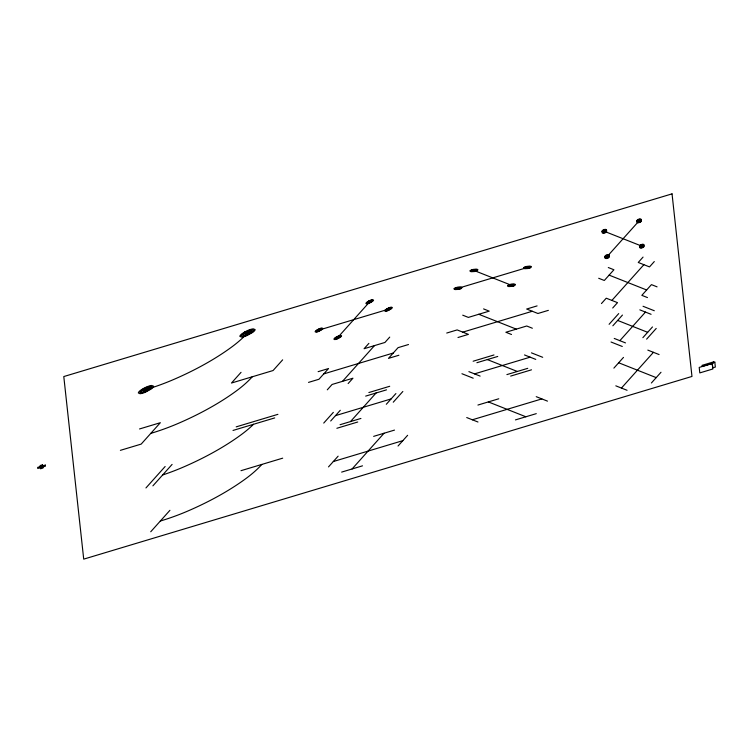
<?xml version="1.0" encoding="UTF-8"?>
<svg xmlns="http://www.w3.org/2000/svg" width="753" height="753" viewBox="0 0 753 753"><rect width="100%" height="100%" fill="white"/><g stroke="black" fill="none" stroke-linecap="round" stroke-linejoin="round"><path stroke-width="1.13" d="M241.045 372.34L231.472 383.032L273.075 370.532L282.648 359.84M145.95 487.944L165.142 466.502M152.897 485.854L172.098 464.413M150.732 531.759L169.924 510.318M337.73 337.513L369.723 301.774M327.282 389.828L332.082 384.463L352.941 378.204L348.14 383.559M368.876 343.368L364.085 348.724L384.934 342.464L389.734 337.099M342.511 381.329L374.505 345.589M323.734 423.082L333.334 412.362M330.689 420.993L340.29 410.272M350.493 421.576L376.086 392.981M328.515 466.898L338.116 456.177M386.298 404.286L395.899 393.565M393.254 402.206L402.846 391.485M352.075 468.968L384.068 433.229M398.036 446.021L407.627 435.3M607.097 256.604L639.099 220.864M601.449 303.553L606.25 298.197L617.507 302.65L612.707 308.015M643.053 257.093L638.252 262.458L649.51 266.91L654.301 261.555M611.878 300.428L643.881 264.689M609.102 324.308L618.702 313.587M612.857 325.795L622.449 315.065M619.86 340.667L645.462 312.081M613.883 368.123L623.484 357.402M642.864 337.683L652.465 326.953M646.62 339.161L656.221 328.44M621.441 388.059L653.444 352.319M651.401 382.985L661.002 372.264M318.971 330.087L388.482 309.201M458.003 288.324L527.514 267.447M318.124 371.671L328.553 368.537L318.952 379.258L308.523 382.392M408.493 344.526L398.064 347.66L388.463 358.381L398.892 355.247M446.727 333.042L457.156 329.918L468.413 334.37L457.984 337.504M537.096 305.906L526.667 309.031L537.924 313.493L548.353 310.358M139.54 428.956L160.342 422.706L141.188 444.101L120.386 450.341M323.752 373.902L393.264 353.025M462.784 332.139L532.296 311.262M236.197 426.866L277.913 414.338M233.006 430.443L274.713 417.915M368.866 392.539L389.715 386.28M473.138 361.224L493.987 354.964M365.666 396.116L386.515 389.856M476.884 362.711L497.742 356.451M335.49 415.637L391.099 398.93M474.512 373.874L530.131 357.167M340.064 424.711L360.922 418.442M506.901 374.599L527.759 368.33M336.864 428.278L357.722 422.019M510.656 376.086L531.505 369.817M240.979 470.691L282.695 458.163M373.648 436.364L394.497 430.095M477.92 405.048L498.768 398.779M333.315 461.542L402.827 440.656M472.347 419.779L541.859 398.902M341.646 472.103L362.504 465.834M515.438 419.901L536.287 413.642M604.339 231.303L641.857 246.165M608.292 267.531L613.921 269.762L604.32 280.483L598.691 278.262M657.068 286.855L651.439 284.625L641.838 295.345L647.467 297.576M609.121 275.127L646.639 289.98M643.034 306.273L654.291 310.735M639.834 309.85L651.091 314.312M617.658 320.43L647.665 332.318M473.995 270.459L511.513 285.312M647.815 350.098L659.073 354.55M614.232 338.436L625.489 342.897M611.031 342.013L622.289 346.474M483.577 308.909L489.205 311.14L468.357 317.408L462.728 315.178M532.352 328.233L526.724 326.002L505.875 332.261L511.503 334.492M618.684 362.767L656.202 377.62M478.776 314.274L516.294 329.136M615.813 385.837L627.07 390.289M531.449 352.856L542.706 357.308M524.502 354.945L535.76 359.397M487.313 359.576L517.33 371.464M536.23 396.671L547.487 401.133M468.884 371.643L480.141 376.105M461.937 373.733L473.195 378.194M488.339 401.914L525.858 416.767M466.719 417.548L477.976 422.009M42.865 465.834L42.977 466.907M40.097 466.662L40.22 467.735M247.492 332.967A101.909 40.314 -18.7 0 1 231.152 347.415A153.96 60.899 -18.7 0 1 173.51 379.568A101.909 40.314 -18.7 0 1 145.978 389.583M252.274 376.782A101.909 40.314 -18.7 0 1 235.934 391.231A153.96 60.899 -18.7 0 1 178.292 423.384A101.909 40.314 -18.7 0 1 150.76 433.399M253.554 424.268A101.909 40.314 -18.7 0 1 240.715 435.055A153.96 60.899 -18.7 0 1 183.073 467.208A101.909 40.314 -18.7 0 1 162.639 474.983M261.837 464.422A101.909 40.314 -18.7 0 1 245.497 478.87A153.96 60.899 -18.7 0 1 187.855 511.023A101.909 40.314 -18.7 0 1 160.323 521.038M602.005 231.265L602.165 232.705A5.092 2.014 -18.7 0 0 602.739 233.091A3.257 1.29 -18.7 0 0 603.661 233.242L605.384 232.724A3.257 1.29 -18.7 0 0 606.212 232.046A5.092 2.014 -18.7 0 0 606.673 231.35L606.513 229.91A5.092 2.014 -18.7 0 0 605.939 229.524A3.257 1.29 -18.7 0 0 605.017 229.373L603.351 229.853A3.454 1.365 -18.7 0 0 602.466 230.559A5.092 2.014 -18.7 0 0 602.005 231.265M602.475 231.275L602.598 232.423A4.076 1.61 -18.7 0 0 603.059 232.733A2.607 1.026 -18.7 0 0 603.793 232.846L605.167 232.442A2.607 1.026 -18.7 0 0 605.836 231.905A4.076 1.61 -18.7 0 0 606.203 231.34L606.08 230.192A4.076 1.61 -18.7 0 0 605.619 229.881A2.607 1.026 -18.7 0 0 604.875 229.759L603.548 230.145A2.767 1.092 -18.7 0 0 602.833 230.71A4.076 1.61 -18.7 0 0 602.475 231.275M602.937 231.284L603.031 232.14A3.059 1.205 -18.7 0 0 603.379 232.376A1.948 0.772 -18.7 0 0 603.934 232.461L604.96 232.159A1.948 0.772 -18.7 0 0 605.468 231.755A3.059 1.205 -18.7 0 0 605.741 231.331L605.647 230.465A3.059 1.205 -18.7 0 0 605.299 230.23A1.948 0.772 -18.7 0 0 604.744 230.145L603.746 230.437A2.071 0.819 -18.7 0 0 603.209 230.86A3.059 1.205 -18.7 0 0 602.937 231.284M603.407 231.293C604.687 233.938 606.193 228.648 603.407 231.293M603.868 231.303L604.828 231.162L603.868 231.303M604.763 256.566L604.923 257.997A5.092 2.014 -18.7 0 0 605.497 258.392A3.257 1.29 -18.7 0 0 606.419 258.533L608.142 258.025A3.257 1.29 -18.7 0 0 608.979 257.347A5.092 2.014 -18.7 0 0 609.431 256.641L609.281 255.211A5.092 2.014 -18.7 0 0 608.697 254.815A3.257 1.29 -18.7 0 0 607.775 254.674L606.109 255.145A3.454 1.365 -18.7 0 0 605.224 255.86A5.092 2.014 -18.7 0 0 604.763 256.566M605.233 256.575L605.356 257.724A4.076 1.61 -18.7 0 0 605.817 258.034A2.607 1.026 -18.7 0 0 606.56 258.147L607.935 257.733A2.607 1.026 -18.7 0 0 608.603 257.197A4.076 1.61 -18.7 0 0 608.97 256.641L608.838 255.493A4.076 1.61 -18.7 0 0 608.377 255.173A2.607 1.026 -18.7 0 0 607.643 255.06L606.306 255.436A2.767 1.092 -18.7 0 0 605.6 256.011A4.076 1.61 -18.7 0 0 605.233 256.575M605.694 256.585L605.788 257.441A3.059 1.205 -18.7 0 0 606.137 257.677A1.948 0.772 -18.7 0 0 606.692 257.761L607.727 257.451A1.948 0.772 -18.7 0 0 608.226 257.055A3.059 1.205 -18.7 0 0 608.499 256.632L608.405 255.766A3.059 1.205 -18.7 0 0 608.057 255.531A1.948 0.772 -18.7 0 0 607.502 255.446L606.504 255.728A2.071 0.819 -18.7 0 0 605.977 256.161A3.059 1.205 -18.7 0 0 605.694 256.585M606.165 256.585C607.445 259.239 608.951 253.949 606.165 256.585M606.636 256.594L607.586 256.453L606.636 256.594M636.765 220.827L636.916 222.267A5.092 2.014 -18.7 0 0 637.499 222.653A3.257 1.29 -18.7 0 0 638.422 222.794L640.135 222.286A3.257 1.29 -18.7 0 0 640.972 221.608A5.092 2.014 -18.7 0 0 641.434 220.911L641.274 219.471A5.092 2.014 -18.7 0 0 640.699 219.076A3.257 1.29 -18.7 0 0 639.768 218.935L638.102 219.415A3.454 1.365 -18.7 0 0 637.217 220.121A5.092 2.014 -18.7 0 0 636.765 220.827M637.226 220.836L637.358 221.984A4.076 1.61 -18.7 0 0 637.819 222.295A2.607 1.026 -18.7 0 0 638.553 222.408L639.928 222.003A2.607 1.026 -18.7 0 0 640.596 221.457A4.076 1.61 -18.7 0 0 640.963 220.902L640.841 219.754A4.076 1.61 -18.7 0 0 640.379 219.434A2.607 1.026 -18.7 0 0 639.636 219.321L638.309 219.697A2.767 1.092 -18.7 0 0 637.593 220.271A4.076 1.61 -18.7 0 0 637.226 220.836M637.697 220.845L637.791 221.702A3.059 1.205 -18.7 0 0 638.139 221.937A1.948 0.772 -18.7 0 0 638.695 222.022L639.721 221.711A1.948 0.772 -18.7 0 0 640.219 221.316A3.059 1.205 -18.7 0 0 640.492 220.893L640.398 220.027A3.059 1.205 -18.7 0 0 640.059 219.791A1.948 0.772 -18.7 0 0 639.504 219.707L638.506 219.989A2.071 0.819 -18.7 0 0 637.97 220.422A3.059 1.205 -18.7 0 0 637.697 220.845M638.158 220.855C639.448 223.5 640.954 218.21 638.158 220.855M638.629 220.855L639.589 220.723L638.629 220.855M639.523 246.127L639.683 247.558A5.092 2.014 -18.7 0 0 640.257 247.953A3.257 1.29 -18.7 0 0 641.18 248.095L642.902 247.577A3.257 1.29 -18.7 0 0 643.73 246.909A5.092 2.014 -18.7 0 0 644.192 246.203L644.031 244.772A5.092 2.014 -18.7 0 0 643.457 244.377A3.257 1.29 -18.7 0 0 642.535 244.236L640.869 244.706A3.454 1.365 -18.7 0 0 639.984 245.422A5.092 2.014 -18.7 0 0 639.523 246.127M639.984 246.137L640.116 247.285A4.076 1.61 -18.7 0 0 640.577 247.596A2.607 1.026 -18.7 0 0 641.311 247.709L642.685 247.295A2.607 1.026 -18.7 0 0 643.354 246.758A4.076 1.61 -18.7 0 0 643.721 246.203L643.599 245.045A4.076 1.61 -18.7 0 0 643.137 244.734A2.607 1.026 -18.7 0 0 642.394 244.621L641.067 244.998A2.767 1.092 -18.7 0 0 640.351 245.572A4.076 1.61 -18.7 0 0 639.984 246.137M640.455 246.137L640.549 247.003A3.059 1.205 -18.7 0 0 640.897 247.238A1.948 0.772 -18.7 0 0 641.452 247.323L642.478 247.012A1.948 0.772 -18.7 0 0 642.977 246.608A3.059 1.205 -18.7 0 0 643.26 246.193L643.166 245.327A3.059 1.205 -18.7 0 0 642.817 245.092A1.948 0.772 -18.7 0 0 642.262 245.007L641.264 245.29A2.071 0.819 -18.7 0 0 640.728 245.723A3.059 1.205 -18.7 0 0 640.455 246.137M640.925 246.146C642.205 248.801 643.711 243.511 640.925 246.146M641.387 246.156L642.347 246.015L641.387 246.156M454.219 288.54L454.068 288.964A3.257 1.29 -18.7 0 0 454.52 289.368A5.092 2.014 -18.7 0 0 455.443 289.566L458.483 289.397A5.092 2.014 -18.7 0 0 459.876 289.067A3.257 1.29 -18.7 0 0 461.147 288.568L461.937 287.684A3.257 1.29 -18.7 0 0 461.476 287.279A5.092 2.014 -18.7 0 0 460.554 287.081L457.523 287.251A5.092 2.014 -18.7 0 0 456.12 287.58A3.454 1.365 -18.7 0 0 454.774 288.117L454.219 288.54M454.972 288.493L454.85 288.832A2.607 1.026 -18.7 0 0 455.217 289.161A4.076 1.61 -18.7 0 0 455.951 289.321L458.389 289.18A4.076 1.61 -18.7 0 0 459.499 288.917A2.607 1.026 -18.7 0 0 460.516 288.521L461.147 287.815A2.607 1.026 -18.7 0 0 460.78 287.486A4.076 1.61 -18.7 0 0 460.045 287.326L457.617 287.467A4.076 1.61 -18.7 0 0 456.497 287.731A2.767 1.092 -18.7 0 0 455.424 288.154L454.972 288.493M455.725 288.455L455.64 288.71A1.948 0.772 -18.7 0 0 455.913 288.954A3.059 1.205 -18.7 0 0 456.469 289.067L458.285 288.973A3.059 1.205 -18.7 0 0 459.123 288.766A1.948 0.772 -18.7 0 0 459.885 288.474L460.356 287.938A1.948 0.772 -18.7 0 0 460.083 287.702A3.059 1.205 -18.7 0 0 459.537 287.58L457.711 287.684A3.059 1.205 -18.7 0 0 456.873 287.881A2.071 0.819 -18.7 0 0 456.064 288.201L455.725 288.455M456.487 288.408C459.264 289.99 460.478 286.356 456.487 288.408M457.24 288.371L458.784 288.192L457.24 288.371M470.211 270.666L470.06 271.099A3.257 1.29 -18.7 0 0 470.521 271.504A5.092 2.014 -18.7 0 0 471.444 271.701L474.475 271.532A5.092 2.014 -18.7 0 0 475.877 271.202A3.257 1.29 -18.7 0 0 477.138 270.694L477.929 269.819A3.257 1.29 -18.7 0 0 477.477 269.414A5.092 2.014 -18.7 0 0 476.555 269.207L473.515 269.376A5.092 2.014 -18.7 0 0 472.122 269.715A3.454 1.365 -18.7 0 0 470.776 270.242L470.211 270.666M470.973 270.628L470.851 270.967A2.607 1.026 -18.7 0 0 471.218 271.287A4.076 1.61 -18.7 0 0 471.952 271.447L474.381 271.315A4.076 1.61 -18.7 0 0 475.501 271.052A2.607 1.026 -18.7 0 0 476.517 270.647L477.148 269.941A2.607 1.026 -18.7 0 0 476.781 269.621A4.076 1.61 -18.7 0 0 476.047 269.461L473.618 269.593A4.076 1.61 -18.7 0 0 472.498 269.856A2.767 1.092 -18.7 0 0 471.425 270.289L470.973 270.628M471.726 270.581L471.642 270.835A1.948 0.772 -18.7 0 0 471.915 271.08A3.059 1.205 -18.7 0 0 472.46 271.202L474.286 271.099A3.059 1.205 -18.7 0 0 475.124 270.901A1.948 0.772 -18.7 0 0 475.887 270.6L476.357 270.073A1.948 0.772 -18.7 0 0 476.084 269.828A3.059 1.205 -18.7 0 0 475.529 269.706L473.712 269.809A3.059 1.205 -18.7 0 0 472.875 270.007A2.071 0.819 -18.7 0 0 472.065 270.327L471.726 270.581M472.489 270.543C475.265 272.125 476.48 268.492 472.489 270.543M473.242 270.496L474.785 270.327L473.242 270.496M507.729 285.528L507.578 285.952A3.257 1.29 -18.7 0 0 508.04 286.356A5.092 2.014 -18.7 0 0 508.962 286.564L511.993 286.385A5.092 2.014 -18.7 0 0 513.395 286.055A3.257 1.29 -18.7 0 0 514.657 285.556L515.447 284.672A3.257 1.29 -18.7 0 0 514.996 284.267A5.092 2.014 -18.7 0 0 514.073 284.069L511.033 284.239A5.092 2.014 -18.7 0 0 509.64 284.568A3.454 1.365 -18.7 0 0 508.294 285.105L507.729 285.528M508.491 285.481L508.369 285.829A2.607 1.026 -18.7 0 0 508.736 286.149A4.076 1.61 -18.7 0 0 509.47 286.309L511.899 286.178A4.076 1.61 -18.7 0 0 513.019 285.905A2.607 1.026 -18.7 0 0 514.035 285.509L514.666 284.803A2.607 1.026 -18.7 0 0 514.299 284.483A4.076 1.61 -18.7 0 0 513.565 284.314L511.136 284.455A4.076 1.61 -18.7 0 0 510.016 284.719A2.767 1.092 -18.7 0 0 508.943 285.142L508.491 285.481M509.244 285.443L509.16 285.698A1.948 0.772 -18.7 0 0 509.433 285.942A3.059 1.205 -18.7 0 0 509.979 286.065L511.805 285.961A3.059 1.205 -18.7 0 0 512.642 285.764A1.948 0.772 -18.7 0 0 513.405 285.462L513.875 284.926A1.948 0.772 -18.7 0 0 513.602 284.69A3.059 1.205 -18.7 0 0 513.047 284.568L511.231 284.672A3.059 1.205 -18.7 0 0 510.393 284.869A2.071 0.819 -18.7 0 0 509.583 285.189L509.244 285.443M510.007 285.396C512.784 286.978 513.998 283.344 510.007 285.396M510.76 285.359L512.304 285.189L510.76 285.359M523.73 267.654L523.58 268.087A3.257 1.29 -18.7 0 0 524.041 268.492A5.092 2.014 -18.7 0 0 524.954 268.689L527.994 268.52A5.092 2.014 -18.7 0 0 529.387 268.19A3.257 1.29 -18.7 0 0 530.658 267.691L531.449 266.807A3.257 1.29 -18.7 0 0 530.987 266.402A5.092 2.014 -18.7 0 0 530.074 266.195L527.034 266.374A5.092 2.014 -18.7 0 0 525.641 266.703A3.454 1.365 -18.7 0 0 524.295 267.23L523.73 267.654M524.483 267.616L524.37 267.955A2.607 1.026 -18.7 0 0 524.737 268.284A4.076 1.61 -18.7 0 0 525.472 268.445L527.9 268.303A4.076 1.61 -18.7 0 0 529.02 268.04A2.607 1.026 -18.7 0 0 530.027 267.635L530.658 266.929A2.607 1.026 -18.7 0 0 530.291 266.609A4.076 1.61 -18.7 0 0 529.557 266.449L527.128 266.581A4.076 1.61 -18.7 0 0 526.018 266.854A2.767 1.092 -18.7 0 0 524.935 267.277L524.483 267.616M525.246 267.569L525.152 267.833A1.948 0.772 -18.7 0 0 525.434 268.068A3.059 1.205 -18.7 0 0 525.98 268.19L527.806 268.087A3.059 1.205 -18.7 0 0 528.644 267.889A1.948 0.772 -18.7 0 0 529.397 267.588L529.877 267.061A1.948 0.772 -18.7 0 0 529.604 266.816A3.059 1.205 -18.7 0 0 529.048 266.694L527.222 266.797A3.059 1.205 -18.7 0 0 526.385 266.995A2.071 0.819 -18.7 0 0 525.585 267.315L525.246 267.569M525.999 267.531C528.785 269.113 529.999 265.48 525.999 267.531M526.761 267.484L528.305 267.315L526.761 267.484M143.202 390.421C146.666 393.424 153.753 383.333 143.202 390.421M144.595 389.998C146.741 391.193 148.699 386.797 144.595 389.998M244.716 333.805C248.179 336.798 255.267 326.717 244.716 333.805M246.099 333.381C248.255 334.577 250.212 330.181 246.099 333.381M317.578 330.501C319.733 331.687 321.691 327.301 317.578 330.501M318.274 330.294L319.733 329.748L318.274 330.294M336.337 337.928C338.492 339.123 340.45 334.727 336.337 337.928M337.033 337.721L338.492 337.175L337.033 337.721M368.339 302.188C370.485 303.384 372.443 298.988 368.339 302.188M369.036 301.981L370.495 301.435L369.036 301.981M387.098 309.624C389.245 310.81 391.202 306.424 387.098 309.624M387.795 309.408L389.254 308.862L387.795 309.408M143.324 388.529L140.66 390.223A10.194 4.029 -18.7 0 0 139.032 391.673A6.504 2.57 -18.7 0 0 138.345 392.962L140.039 393.725A6.909 2.73 -18.7 0 0 142.778 393.16A10.194 4.029 -18.7 0 0 145.536 392.153L151.297 388.943A10.194 4.029 -18.7 0 0 152.934 387.494A6.504 2.57 -18.7 0 0 153.621 386.204L151.767 385.47A6.504 2.57 -18.7 0 0 149.179 386.007A10.194 4.029 -18.7 0 0 146.43 387.014L143.324 388.529M143.861 388.746L141.724 390.101A8.151 3.228 -18.7 0 0 140.416 391.259A5.205 2.061 -18.7 0 0 139.87 392.285L141.225 392.897A5.525 2.184 -18.7 0 0 143.418 392.445A8.151 3.228 -18.7 0 0 145.621 391.645L150.233 389.066A8.151 3.228 -18.7 0 0 151.541 387.917A5.205 2.061 -18.7 0 0 152.097 386.882L150.609 386.298A5.205 2.061 -18.7 0 0 148.539 386.722A8.151 3.228 -18.7 0 0 146.336 387.522L143.861 388.746M144.388 388.953L142.788 389.969A6.118 2.419 -18.7 0 0 141.809 390.835A3.906 1.544 -18.7 0 0 141.395 391.607L142.411 392.068A4.142 1.638 -18.7 0 0 144.058 391.729A6.118 2.419 -18.7 0 0 145.715 391.127L149.169 389.197A6.118 2.419 -18.7 0 0 150.148 388.332A3.906 1.544 -18.7 0 0 150.562 387.56L149.452 387.117A3.906 1.544 -18.7 0 0 147.899 387.437A6.118 2.419 -18.7 0 0 146.251 388.04L144.388 388.953M244.838 331.913L242.174 333.607A10.194 4.029 -18.7 0 0 240.536 335.057A6.504 2.57 -18.7 0 0 239.849 336.346L241.544 337.109A6.909 2.73 -18.7 0 0 244.292 336.544A10.194 4.029 -18.7 0 0 247.05 335.537L252.81 332.327A10.194 4.029 -18.7 0 0 254.448 330.878A6.504 2.57 -18.7 0 0 255.135 329.588L253.281 328.854A6.504 2.57 -18.7 0 0 250.693 329.39A10.194 4.029 -18.7 0 0 247.935 330.398L244.838 331.913M245.374 332.129L243.238 333.485A8.151 3.228 -18.7 0 0 241.929 334.633A5.205 2.061 -18.7 0 0 241.384 335.669L242.739 336.28A5.525 2.184 -18.7 0 0 244.932 335.829A8.151 3.228 -18.7 0 0 247.135 335.029L251.747 332.45A8.151 3.228 -18.7 0 0 253.055 331.292A5.205 2.061 -18.7 0 0 253.601 330.266L252.123 329.682A5.205 2.061 -18.7 0 0 250.052 330.106A8.151 3.228 -18.7 0 0 247.85 330.906L245.374 332.129M245.902 332.337L244.301 333.353A6.118 2.419 -18.7 0 0 243.323 334.219A3.906 1.544 -18.7 0 0 242.908 334.991L243.925 335.452A4.142 1.638 -18.7 0 0 245.572 335.113A6.118 2.419 -18.7 0 0 247.229 334.511L250.683 332.581A6.118 2.419 -18.7 0 0 251.662 331.715A3.906 1.544 -18.7 0 0 252.076 330.944L250.965 330.501A3.906 1.544 -18.7 0 0 249.412 330.821A6.118 2.419 -18.7 0 0 247.756 331.424L245.902 332.337M317.644 329.56L316.316 330.407A5.092 2.014 -18.7 0 0 315.498 331.122A3.257 1.29 -18.7 0 0 315.149 331.772L315.996 332.158A3.454 1.365 -18.7 0 0 317.371 331.866A5.092 2.014 -18.7 0 0 318.745 331.367L321.625 329.758A5.092 2.014 -18.7 0 0 322.444 329.042A3.257 1.29 -18.7 0 0 322.792 328.393L321.86 328.026A3.257 1.29 -18.7 0 0 320.571 328.299A5.092 2.014 -18.7 0 0 319.197 328.797L317.644 329.56M317.907 329.663L316.844 330.341A4.076 1.61 -18.7 0 0 316.194 330.915A2.607 1.026 -18.7 0 0 315.912 331.433L316.589 331.744A2.767 1.092 -18.7 0 0 317.691 331.508A4.076 1.61 -18.7 0 0 318.792 331.113L321.098 329.823A4.076 1.61 -18.7 0 0 321.747 329.249A2.607 1.026 -18.7 0 0 322.03 328.732L321.286 328.44A2.607 1.026 -18.7 0 0 320.251 328.656A4.076 1.61 -18.7 0 0 319.15 329.052L317.907 329.663M318.171 329.767L317.38 330.275A3.059 1.205 -18.7 0 0 316.881 330.708A1.948 0.772 -18.7 0 0 316.684 331.094L317.192 331.329A2.071 0.819 -18.7 0 0 318.011 331.151A3.059 1.205 -18.7 0 0 318.839 330.859L320.562 329.889A3.059 1.205 -18.7 0 0 321.06 329.456A1.948 0.772 -18.7 0 0 321.258 329.07L320.703 328.854A1.948 0.772 -18.7 0 0 319.931 329.014A3.059 1.205 -18.7 0 0 319.103 329.315L318.171 329.767M368.396 301.247L367.069 302.094A5.092 2.014 -18.7 0 0 366.25 302.819A3.257 1.29 -18.7 0 0 365.911 303.459L366.758 303.845A3.454 1.365 -18.7 0 0 368.123 303.563A5.092 2.014 -18.7 0 0 369.507 303.064L372.387 301.454A5.092 2.014 -18.7 0 0 373.206 300.729A3.257 1.29 -18.7 0 0 373.544 300.089L372.622 299.722A3.257 1.29 -18.7 0 0 371.323 299.986A5.092 2.014 -18.7 0 0 369.949 300.485L368.396 301.247M368.669 301.351L367.596 302.028A4.076 1.61 -18.7 0 0 366.946 302.612A2.607 1.026 -18.7 0 0 366.673 303.12L367.351 303.431A2.767 1.092 -18.7 0 0 368.443 303.205A4.076 1.61 -18.7 0 0 369.544 302.8L371.85 301.52A4.076 1.61 -18.7 0 0 372.509 300.936A2.607 1.026 -18.7 0 0 372.782 300.419L372.038 300.127A2.607 1.026 -18.7 0 0 371.003 300.343A4.076 1.61 -18.7 0 0 369.902 300.748L368.669 301.351M368.932 301.454L368.132 301.962A3.059 1.205 -18.7 0 0 367.643 302.405A1.948 0.772 -18.7 0 0 367.436 302.791L367.944 303.017A2.071 0.819 -18.7 0 0 368.763 302.847A3.059 1.205 -18.7 0 0 369.591 302.546L371.323 301.577A3.059 1.205 -18.7 0 0 371.813 301.144A1.948 0.772 -18.7 0 0 372.02 300.758L371.464 300.541A1.948 0.772 -18.7 0 0 370.683 300.701A3.059 1.205 -18.7 0 0 369.864 301.002L368.932 301.454M336.403 336.986L335.076 337.833A5.092 2.014 -18.7 0 0 334.257 338.558A3.257 1.29 -18.7 0 0 333.908 339.198L334.756 339.584A3.454 1.365 -18.7 0 0 336.13 339.302A5.092 2.014 -18.7 0 0 337.504 338.803L340.384 337.193A5.092 2.014 -18.7 0 0 341.203 336.469A3.257 1.29 -18.7 0 0 341.551 335.829L340.62 335.462A3.257 1.29 -18.7 0 0 339.33 335.725A5.092 2.014 -18.7 0 0 337.956 336.224L336.403 336.986M336.666 337.09L335.603 337.768A4.076 1.61 -18.7 0 0 334.953 338.351A2.607 1.026 -18.7 0 0 334.671 338.859L335.349 339.17A2.767 1.092 -18.7 0 0 336.45 338.944A4.076 1.61 -18.7 0 0 337.551 338.539L339.857 337.259A4.076 1.61 -18.7 0 0 340.507 336.676A2.607 1.026 -18.7 0 0 340.789 336.158L340.045 335.866A2.607 1.026 -18.7 0 0 339.01 336.083A4.076 1.61 -18.7 0 0 337.909 336.487L336.666 337.09M336.93 337.193L336.139 337.702A3.059 1.205 -18.7 0 0 335.64 338.135A1.948 0.772 -18.7 0 0 335.443 338.53L335.951 338.756A2.071 0.819 -18.7 0 0 336.77 338.586A3.059 1.205 -18.7 0 0 337.598 338.285L339.321 337.316A3.059 1.205 -18.7 0 0 339.819 336.883A1.948 0.772 -18.7 0 0 340.017 336.497L339.462 336.28A1.948 0.772 -18.7 0 0 338.69 336.44A3.059 1.205 -18.7 0 0 337.862 336.742L336.93 337.193M387.155 308.674L385.828 309.521A5.092 2.014 -18.7 0 0 385.009 310.245A3.257 1.29 -18.7 0 0 384.67 310.895L385.517 311.271A3.454 1.365 -18.7 0 0 386.882 310.989A5.092 2.014 -18.7 0 0 388.266 310.49L391.146 308.881A5.092 2.014 -18.7 0 0 391.965 308.156A3.257 1.29 -18.7 0 0 392.304 307.516L391.381 307.149A3.257 1.29 -18.7 0 0 390.082 307.412A5.092 2.014 -18.7 0 0 388.708 307.921L387.155 308.674M387.428 308.786L386.355 309.464A4.076 1.61 -18.7 0 0 385.705 310.038A2.607 1.026 -18.7 0 0 385.432 310.556L386.11 310.857A2.767 1.092 -18.7 0 0 387.202 310.631A4.076 1.61 -18.7 0 0 388.303 310.236L390.609 308.946A4.076 1.61 -18.7 0 0 391.268 308.372A2.607 1.026 -18.7 0 0 391.541 307.855L390.798 307.563A2.607 1.026 -18.7 0 0 389.762 307.77A4.076 1.61 -18.7 0 0 388.661 308.175L387.428 308.786M387.691 308.89L386.891 309.398A3.059 1.205 -18.7 0 0 386.402 309.831A1.948 0.772 -18.7 0 0 386.195 310.217L386.703 310.443A2.071 0.819 -18.7 0 0 387.522 310.274A3.059 1.205 -18.7 0 0 388.35 309.972L390.082 309.012A3.059 1.205 -18.7 0 0 390.572 308.579A1.948 0.772 -18.7 0 0 390.779 308.193L390.223 307.968A1.948 0.772 -18.7 0 0 389.442 308.128A3.059 1.205 -18.7 0 0 388.623 308.429L387.691 308.89M672.043 193.86L63.789 376.556L83.715 559.14L691.969 376.444L672.043 193.86M42.582 464.789L40.135 465.523L40.493 468.79L42.94 468.055L42.582 464.789M45.312 465.1L37.65 467.397L37.763 468.479L45.434 466.173L45.312 465.1M713.449 361.929L702.041 365.356L702.154 366.457L713.562 363.031L713.449 361.929M714.804 362.089L712.197 362.871L712.743 367.841L715.35 367.05L714.804 362.089M712.244 363.511L699.208 367.426L699.81 372.904L712.837 368.989L712.244 363.511"/></g></svg>
